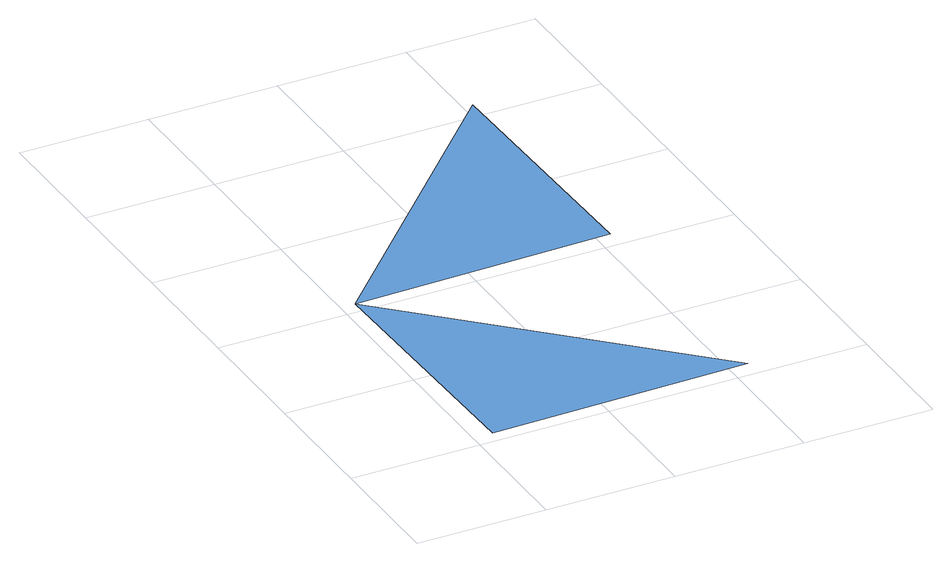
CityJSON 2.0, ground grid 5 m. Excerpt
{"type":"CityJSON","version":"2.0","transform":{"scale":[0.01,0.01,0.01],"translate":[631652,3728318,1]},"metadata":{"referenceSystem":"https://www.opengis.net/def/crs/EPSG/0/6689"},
"CityObjects":{
"waterbody1":{"type":"WaterBody","attributes":{"name":"福岡県津波浸水想定図","class":"1140","function":"2","WaterBodyTsunamiRiskAttribute.description":"1","WaterBodyTsunamiRiskAttribute.rank":"3"},"geometry":[{"type":"MultiSurface","lod":"1","boundaries":[[[0,1,2]],[[3,4,0]]]}]}
},
"vertices":[
[59,1054,90],[78,54,90],[1077,73,90],[1058,1073,91],[1039,2072,91]
]}
